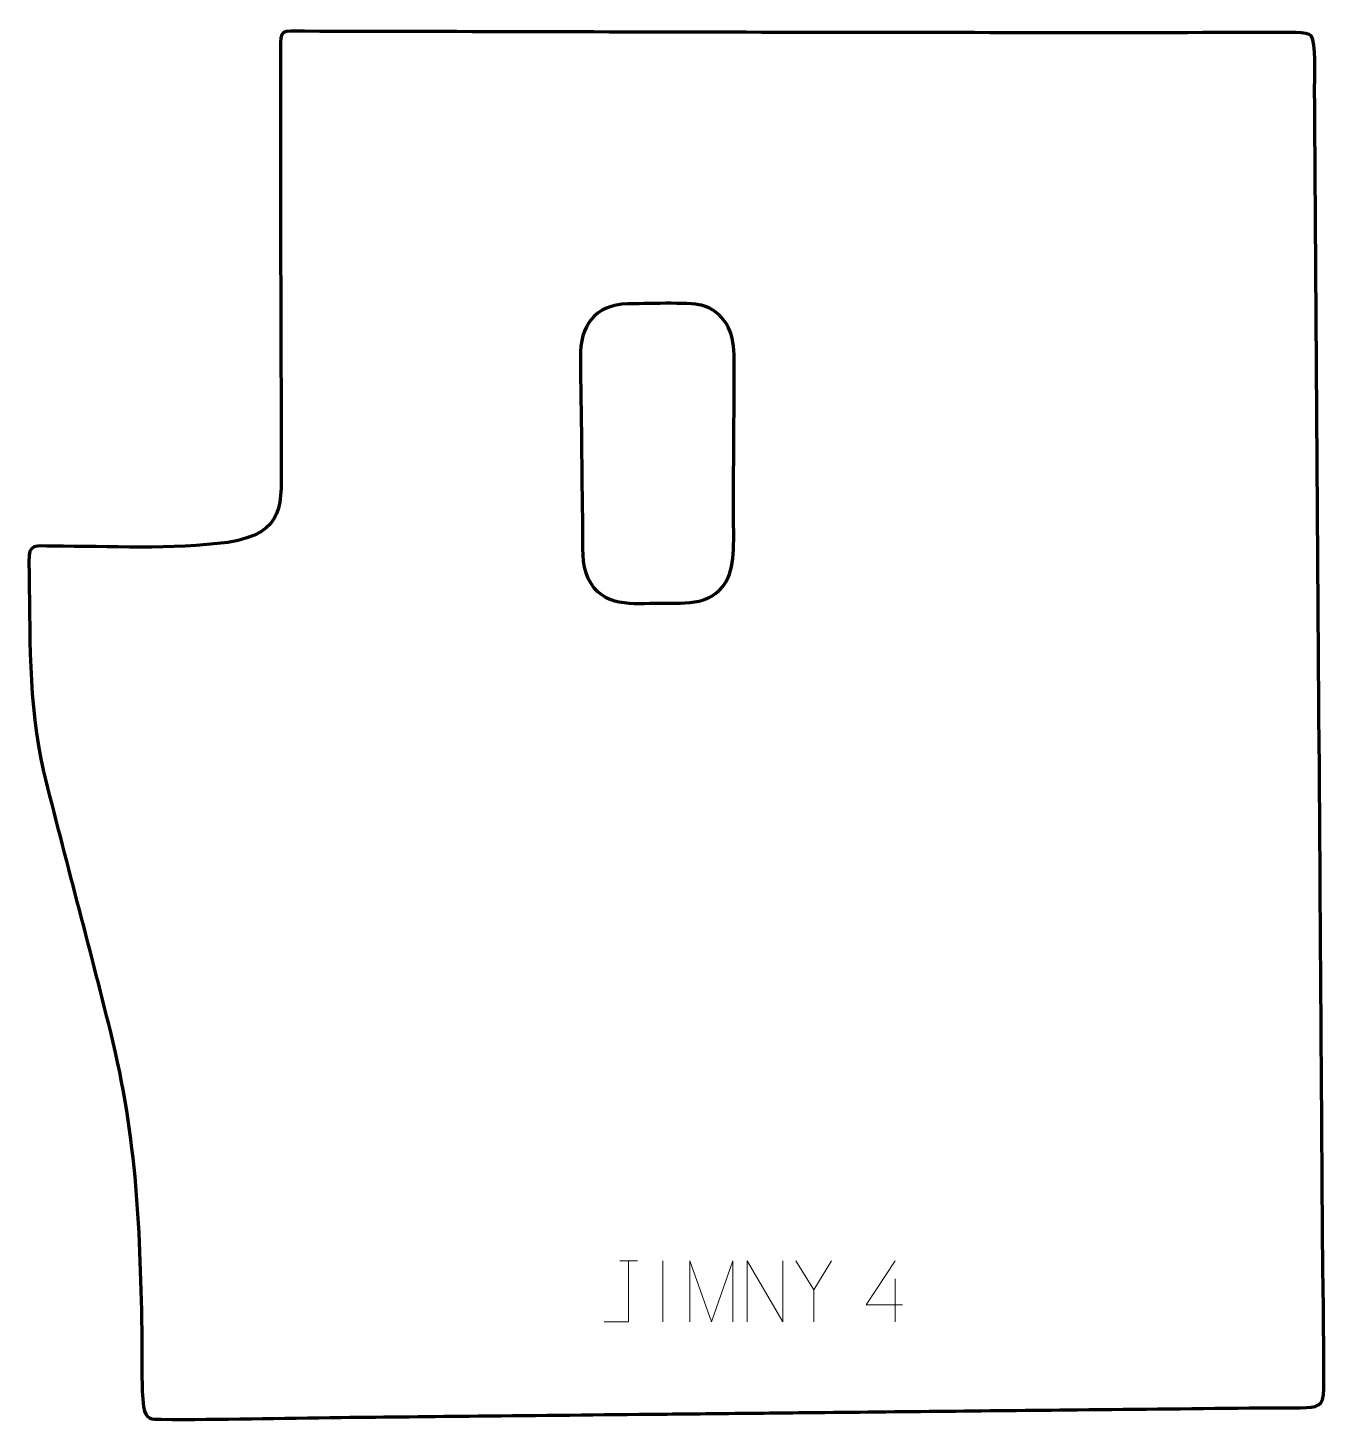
# Model space of a CAD drawing. Header units: millimetres. Extents: x 1331 to 1863, y 203 to 774.
import ezdxf

# ---------------------------------------------------------------- set-up
doc = ezdxf.new("R2010")
doc.units = ezdxf.units.MM
doc.header["$MEASUREMENT"] = 0
doc.layers.add('layer 1', color=7, linetype='Continuous')

msp = doc.modelspace()

# ---------------------------------------------------------------- linework, layer by layer
at = {"layer": 'layer 1', "color": 242, "lineweight": 158}
for points, knots in [([(1434.7954, 765.185), (1434.808, 774.3604), (1435.002, 772.9585), (1444.7015, 772.9386), (1444.7015, 772.9386), (1578.0919, 772.6656), (1711.546, 772.1871), (1844.9319, 772.4288), (1844.9319, 772.4288), (1847.6404, 772.4337), (1856.6756, 773.037), (1858.2377, 770.9385), (1858.2377, 770.9385), (1860.1352, 768.3894), (1859.5348, 754.6044), (1859.561, 750.4573), (1859.561, 750.4573), (1860.2351, 644.1019), (1861.026, 537.7474), (1861.7575, 431.3924), (1861.7575, 431.3924), (1861.8451, 418.6553), (1861.9327, 405.9183), (1862.0203, 393.1812), (1862.0203, 393.1812), (1862.283, 354.97), (1862.5458, 316.7588), (1862.8086, 278.5477), (1862.8086, 278.5477), (1862.9551, 257.6946), (1863.4625, 236.5114), (1863.3074, 215.7033), (1863.3074, 215.7033), (1863.2495, 207.9561), (1860.7457, 208.0585), (1853.7489, 207.8008), (1853.7489, 207.8008), (1848.3011, 207.6002), (1842.8749, 207.7668), (1837.4301, 207.7562), (1837.4301, 207.7562), (1812.3128, 207.4959), (1787.1956, 207.2356), (1762.0784, 206.9754), (1762.0784, 206.9754), (1723.9257, 206.58), (1685.7729, 206.1846), (1647.6202, 205.7893), (1647.6202, 205.7893), (1634.9027, 205.6575), (1622.1851, 205.5257), (1609.4675, 205.394), (1609.4675, 205.394), (1603.4266, 205.3313), (1597.3858, 205.2688), (1591.3449, 205.2061), (1591.3449, 205.2061), (1566.2277, 204.9459), (1541.1105, 204.6856), (1515.9933, 204.4253), (1515.9933, 204.4253), (1497.2349, 204.231), (1478.4765, 204.0365), (1459.7181, 203.8422), (1459.7181, 203.8422), (1435.1684, 203.5635), (1410.3063, 202.8568), (1385.7943, 203.064), (1385.7943, 203.064), (1381.6906, 203.0988), (1379.5416, 202.7075), (1378.5572, 208.2714), (1378.5572, 208.2714), (1377.5225, 216.2246), (1378.0619, 226.8864), (1377.8993, 235.2313), (1377.8993, 235.2313), (1377.141, 280.6072), (1375.9715, 317.4228), (1364.9496, 361.9617), (1364.9496, 361.9617), (1356.085, 397.7495), (1346.3947, 433.3151), (1337.471, 469.0529), (1337.471, 469.0529), (1331.0487, 496.6974), (1332.009, 526.8117), (1331.4616, 555.0988), (1331.4616, 555.0988), (1331.3062, 563.1242), (1334.1445, 561.4933), (1341.3393, 561.5304), (1341.3393, 561.5304), (1364.3114, 561.5309), (1390.6063, 560.0733), (1413.1797, 563.1058), (1413.1797, 563.1058), (1437.1701, 567.0738), (1435.1282, 578.3576), (1435.0978, 599.2547), (1435.0978, 599.2547), (1435.0264, 644.0882), (1434.7604, 688.8952), (1434.7723, 733.7387), (1434.7723, 733.7387), (1434.7751, 744.2208), (1434.7825, 754.7029), (1434.7954, 765.185)], [0, 0, 0, 0, 0.03571429, 0.03571429, 0.03571429, 0.03571429, 0.07142857, 0.07142857, 0.07142857, 0.07142857, 0.10714286, 0.10714286, 0.10714286, 0.10714286, 0.14285714, 0.14285714, 0.14285714, 0.14285714, 0.17857143, 0.17857143, 0.17857143, 0.17857143, 0.21428571, 0.21428571, 0.21428571, 0.21428571, 0.25, 0.25, 0.25, 0.25, 0.28571429, 0.28571429, 0.28571429, 0.28571429, 0.32142857, 0.32142857, 0.32142857, 0.32142857, 0.35714286, 0.35714286, 0.35714286, 0.35714286, 0.39285714, 0.39285714, 0.39285714, 0.39285714, 0.42857143, 0.42857143, 0.42857143, 0.42857143, 0.46428571, 0.46428571, 0.46428571, 0.46428571, 0.5, 0.5, 0.5, 0.5, 0.53571429, 0.53571429, 0.53571429, 0.53571429, 0.57142857, 0.57142857, 0.57142857, 0.57142857, 0.60714286, 0.60714286, 0.60714286, 0.60714286, 0.64285714, 0.64285714, 0.64285714, 0.64285714, 0.67857143, 0.67857143, 0.67857143, 0.67857143, 0.71428571, 0.71428571, 0.71428571, 0.71428571, 0.75, 0.75, 0.75, 0.75, 0.78571429, 0.78571429, 0.78571429, 0.78571429, 0.82142857, 0.82142857, 0.82142857, 0.82142857, 0.85714286, 0.85714286, 0.85714286, 0.85714286, 0.89285714, 0.89285714, 0.89285714, 0.89285714, 0.92857143, 0.92857143, 0.92857143, 0.92857143, 1, 1, 1, 1]), ([(1557.966, 639.0887), (1557.78, 651.8733), (1563.9408, 660.7706), (1577.3968, 660.9843), (1577.3968, 660.9843), (1583.7446, 661.0765), (1602.6658, 661.8099), (1607.7066, 660.4408), (1607.7066, 660.4408), (1617.1732, 657.8698), (1621.0441, 649.4092), (1621.1023, 640.2249), (1621.1023, 640.2249), (1621.2371, 618.9844), (1620.9081, 597.7176), (1620.8155, 576.4745), (1620.8155, 576.4745), (1620.8139, 568.8871), (1621.8125, 555.3582), (1618.6594, 548.7113), (1618.6594, 548.7113), (1613.0272, 536.8382), (1601.8571, 538.2432), (1590.8269, 538.1814), (1590.8269, 538.1814), (1579.4746, 538.1176), (1566.9872, 536.1797), (1561.0621, 548.4256), (1561.0621, 548.4256), (1558.3493, 554.0323), (1558.8992, 561.6659), (1558.8608, 567.7765), (1558.8608, 567.7765), (1558.8608, 567.7765), (1558.8551, 568.6858), (1558.8551, 568.6858), (1558.8551, 568.6858), (1558.5711, 592.1537), (1558.3059, 615.6215), (1557.966, 639.0887)], [0, 0, 0, 0, 0.09090909, 0.09090909, 0.09090909, 0.09090909, 0.18181818, 0.18181818, 0.18181818, 0.18181818, 0.27272727, 0.27272727, 0.27272727, 0.27272727, 0.36363636, 0.36363636, 0.36363636, 0.36363636, 0.45454545, 0.45454545, 0.45454545, 0.45454545, 0.54545455, 0.54545455, 0.54545455, 0.54545455, 0.63636364, 0.63636364, 0.63636364, 0.63636364, 0.72727273, 0.72727273, 0.72727273, 0.72727273, 0.81818182, 0.81818182, 0.81818182, 0.81818182, 1, 1, 1, 1])]:
    msp.add_open_spline(points, degree=3, knots=knots, dxfattribs=at)
at = {"layer": 'layer 1', "color": 250, "lineweight": 9}
for points, knots in [([(1567.7845, 243.1169), (1567.7845, 243.1169), (1577.8065, 243.1169), (1577.8065, 243.1169), (1577.8065, 243.1169), (1577.8065, 243.1169), (1577.8065, 268.0705), (1577.8065, 268.0705)], [0, 0, 0, 0, 0.33333333, 0.33333333, 0.33333333, 0.33333333, 1, 1, 1, 1]), ([(1602.964, 243.1148), (1602.964, 243.1148), (1602.964, 268.0727), (1602.964, 268.0727), (1602.964, 268.0727), (1602.964, 268.0727), (1611.8891, 243.1148), (1611.8891, 243.1148), (1611.8891, 243.1148), (1611.8891, 243.1148), (1620.649, 268.0722), (1620.649, 268.0722), (1620.649, 268.0722), (1620.649, 268.0722), (1620.649, 243.1148), (1620.649, 243.1148)], [0, 0, 0, 0, 0.2, 0.2, 0.2, 0.2, 0.4, 0.4, 0.4, 0.4, 0.6, 0.6, 0.6, 0.6, 1, 1, 1, 1]), ([(1626.4791, 243.117), (1626.4791, 243.117), (1626.4791, 268.0705), (1626.4791, 268.0705), (1626.4791, 268.0705), (1626.4791, 268.0705), (1641.1339, 243.117), (1641.1339, 243.117), (1641.1339, 243.117), (1641.1339, 243.117), (1641.1339, 268.0705), (1641.1339, 268.0705)], [0, 0, 0, 0, 0.25, 0.25, 0.25, 0.25, 0.5, 0.5, 0.5, 0.5, 1, 1, 1, 1]), ([(1661.1282, 268.0705), (1661.1282, 268.0705), (1653.8058, 256.1718), (1653.8058, 256.1718), (1653.8058, 256.1718), (1653.8058, 256.1718), (1653.8065, 243.1169), (1653.8065, 243.1169)], [0, 0, 0, 0, 0.33333333, 0.33333333, 0.33333333, 0.33333333, 1, 1, 1, 1]), ([(1690.2174, 250.0103), (1690.2174, 250.0103), (1675.3957, 250.0103), (1675.3957, 250.0103), (1675.3957, 250.0103), (1675.3957, 250.0103), (1687.2733, 268.0808), (1687.2733, 268.0808)], [0, 0, 0, 0, 0.33333333, 0.33333333, 0.33333333, 0.33333333, 1, 1, 1, 1])]:
    msp.add_open_spline(points, degree=3, knots=knots, dxfattribs=at)
for points in [[(1574.2224, 268.0705), (1574.2224, 268.0705), (1581.3906, 268.0705), (1581.3906, 268.0705)], [(1591.8065, 268.0808), (1591.8065, 268.0808), (1591.8065, 243.1067), (1591.8065, 243.1067)], [(1653.8058, 256.1718), (1653.8058, 256.1718), (1646.4849, 268.0705), (1646.4849, 268.0705)], [(1687.2733, 260.7714), (1687.2733, 260.7714), (1687.2733, 243.1067), (1687.2733, 243.1067)]]:
    msp.add_open_spline(points, degree=3, dxfattribs=at)

doc.saveas('drawing.dxf')
